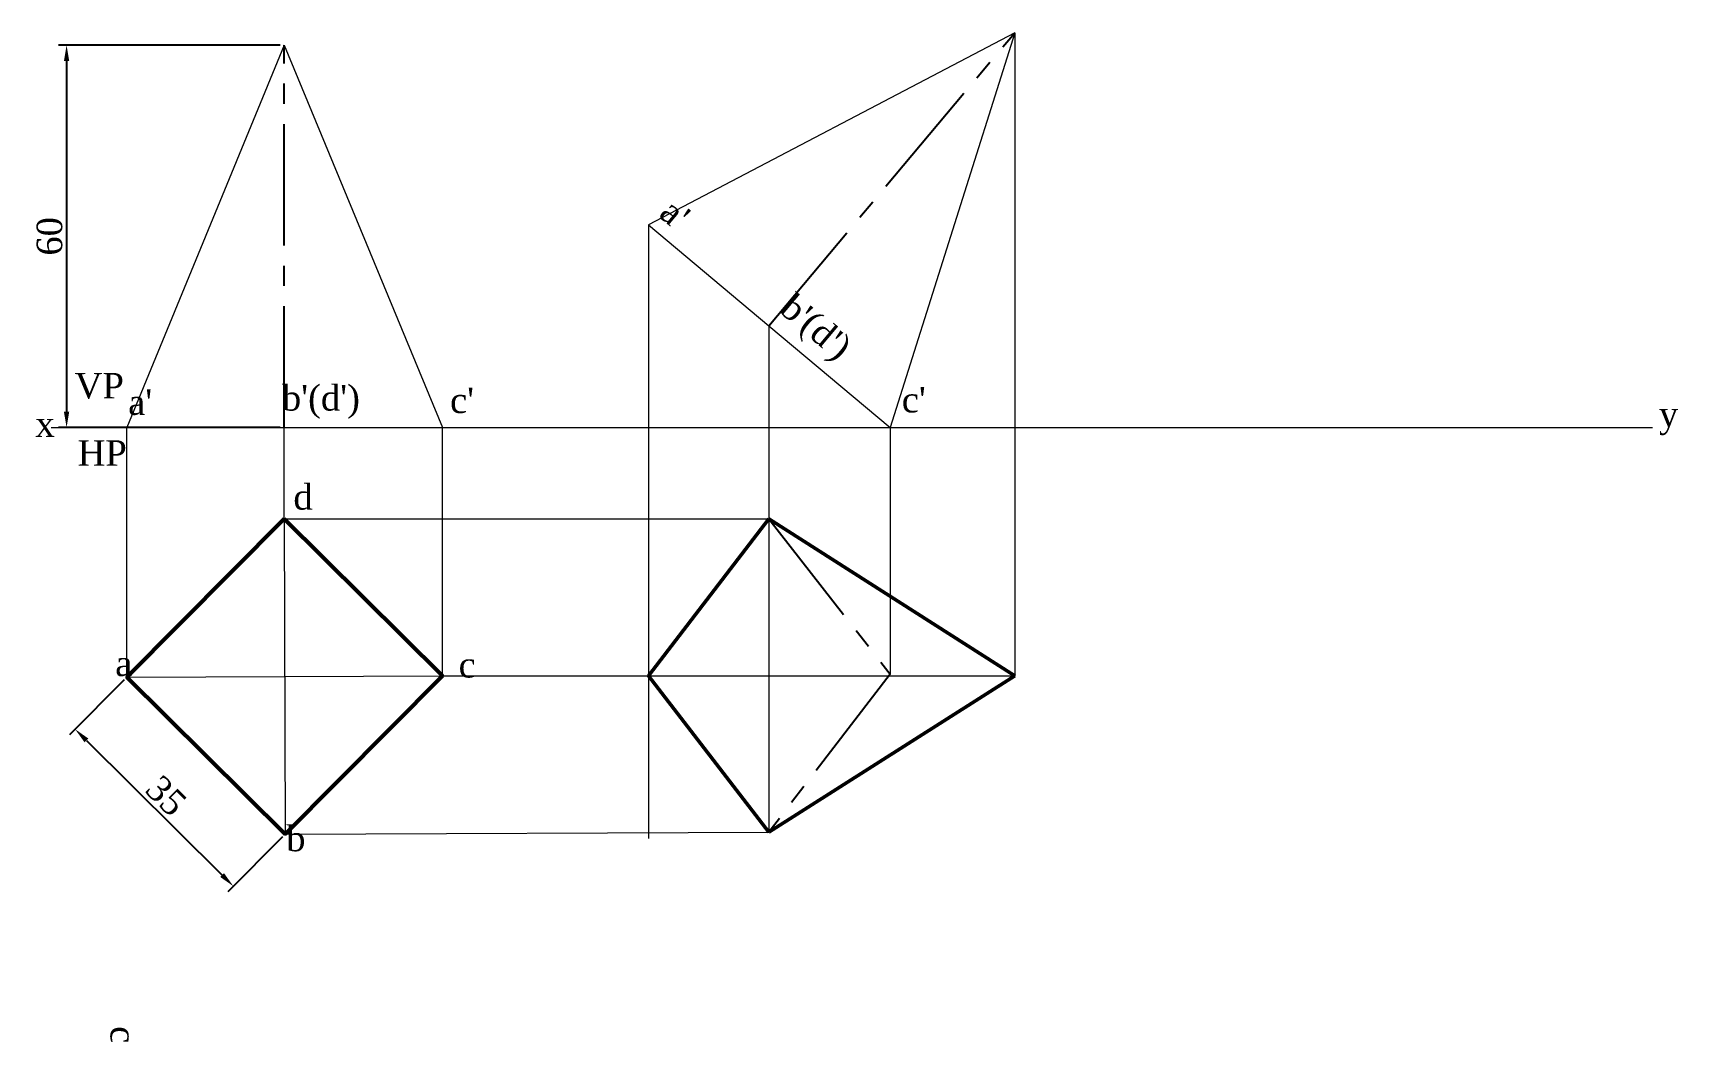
# Paper-space layout 'Layout7' of a CAD drawing. Header units: millimetres. Extents: x 9 to 267, y 0 to 158.
import ezdxf

# ---------------------------------------------------------------- set-up
doc = ezdxf.new("R2010")
doc.units = ezdxf.units.MM
doc.linetypes.add('CENTER2', pattern=[28.575, 19.05, -3.175, 3.175, -3.175])
doc.layers.add('center point', color=7, linetype='CENTER2')
for name, color, linetype, lineweight in [('PROJECTION LINE', 250, 'Continuous', 5), ('VISIBLE LINE', 5, 'Continuous', 50), ('XY LINE', 1, 'Continuous', 15)]:
    doc.layers.add(name, color=color, linetype=linetype, lineweight=lineweight)
doc.styles.get("Standard").update_dxf_attribs({"font": 'times.ttf', "height": 4})
doc.dimstyles.new('ISO-25', dxfattribs={"dimtxt": 4, "dimasz": 2.5, "dimexe": 1.25, "dimexo": 0.625, "dimtad": 1, "dimtoh": 1, "dimtxsty": 'Standard', "dimcen": 2.5, "dimadec": 0, "dimazin": 0, "dimtfac": 1, "dimtmove": 0, "dimatfit": 3, "dimfxl": 1, "dimarcsym": 0})

# ---------------------------------------------------------------- blocks, each defined once
blk = doc.blocks.new('*D29')
at = {"layer": 'Defpoints', "color": 0, "transparency": 16777216}
for p in [(48.29, 156.48), (14.18, 96.48), (48.29, 96.48)]:
    blk.add_point(p, dxfattribs=at)
at = {"layer": 'PROJECTION LINE', "color": 0, "lineweight": -2, "transparency": 16777216}
for p, q in [((47.67, 156.48), (12.93, 156.48)), ((14.18, 153.98), (14.18, 98.98)), ((47.67, 96.48), (12.93, 96.48))]:
    blk.add_line(p, q, dxfattribs=at)
at = {"layer": 'PROJECTION LINE', "color": 0, "transparency": 16777216}
for points in [[(13.76, 153.98), (14.6, 153.98), (14.18, 156.48)], [(13.76, 98.98), (14.6, 98.98), (14.18, 96.48)]]:
    blk.add_solid(points, dxfattribs=at)
at = {"layer": 'PROJECTION LINE', "color": 0, "transparency": 16777216, "insert": (11.52, 126.48), "char_height": 4, "attachment_point": 5, "rotation": 90}
blk.add_mtext('60', dxfattribs=at)
blk = doc.blocks.new('*D30')
at = {"layer": 'Defpoints', "color": 0, "transparency": 16777216}
for p in [(23.64, 57.32), (48.48, 32.67), (40.36, 24.49)]:
    blk.add_point(p, dxfattribs=at)
at = {"layer": 'PROJECTION LINE', "color": 0, "lineweight": -2, "transparency": 16777216}
for p, q in [((23.2, 56.88), (14.64, 48.25)), ((17.29, 47.38), (38.59, 26.25)), ((48.04, 32.23), (39.48, 23.6))]:
    blk.add_line(p, q, dxfattribs=at)
at = {"layer": 'PROJECTION LINE', "color": 0, "transparency": 16777216}
for points in [[(17.59, 47.68), (17, 47.08), (15.52, 49.14)], [(38.88, 26.54), (38.29, 25.95), (40.36, 24.49)]]:
    blk.add_solid(points, dxfattribs=at)
at = {"layer": 'PROJECTION LINE', "color": 0, "transparency": 16777216, "insert": (29.81, 38.7), "char_height": 4, "attachment_point": 5, "rotation": 315.2217}
blk.add_mtext('35', dxfattribs=at)

psp = doc.layouts.new('Layout7')

# ---------------------------------------------------------------- linework, layer by layer
at = {"layer": 'center point'}
for p, q in [((124.361, 112.445), (162.928, 158.407)), ((48.292, 96.475), (48.292, 156.475)), ((124.361, 82.169), (143.393, 57.788)), ((143.393, 57.788), (124.361, 32.965))]:
    psp.add_line(p, q, dxfattribs=at)
at = {"layer": 'PROJECTION LINE'}
for p, q in [((162.928, 158.407), (105.476, 128.291)), ((162.928, 158.407), (143.393, 96.475)), ((162.928, 158.407), (162.928, 57.516)), ((48.292, 156.475), (23.64, 96.475)), ((48.292, 156.475), (73.137, 96.475)), ((105.476, 128.291), (124.361, 112.445)), ((105.476, 128.291), (105.476, 32.005)), ((124.361, 112.445), (143.393, 96.475)), ((124.361, 112.445), (124.361, 32.965)), ((23.64, 57.324), (23.64, 96.475)), ((23.64, 96.475), (48.292, 96.475)), ((48.292, 82.169), (48.292, 96.475)), ((48.292, 96.475), (73.137, 96.475)), ((73.137, 57.516), (73.137, 96.475)), ((143.393, 96.475), (143.393, 57.788)), ((48.292, 82.169), (48.484, 32.671)), ((48.292, 82.169), (124.361, 82.169)), ((23.64, 57.324), (73.137, 57.516)), ((73.137, 57.516), (162.928, 57.516)), ((48.484, 32.671), (124.361, 32.965))]:
    psp.add_line(p, q, dxfattribs=at)
at = {"layer": 'VISIBLE LINE'}
for p, q in [((105.476, 57.516), (124.361, 82.169)), ((124.361, 82.169), (162.928, 57.516)), ((124.361, 32.965), (105.476, 57.516)), ((162.928, 57.516), (124.361, 32.965))]:
    psp.add_line(p, q, dxfattribs=at)
psp.add_lwpolyline([(48.292, 82.169), (23.64, 57.324), (48.484, 32.671), (73.137, 57.516)], close=True, dxfattribs=at)
at = {"layer": 'XY LINE'}
psp.add_line((11.741, 96.475), (262.992, 96.475), dxfattribs=at)

# ---------------------------------------------------------------- texts
at = {"layer": 'PROJECTION LINE'}
for s, rotation, p in [("a'", 320, (106.908, 129.682)), ("b'(d')", 320, (125.82, 114.695)), ('c', 270, (21.072, 2.533))]:
    psp.add_text(s, height=4, rotation=rotation, dxfattribs=at).set_placement(p)
for s, p in [("b'(d')", (47.963, 99.136)), ("a'", (23.843, 98.461)), ("c'", (74.343, 98.752)), ("c'", (145.219, 98.847)), ('d', (49.767, 83.597)), ('a', (21.814, 57.473)), ('c', (75.69, 57.247)), ('b', (48.64, 29.997))]:
    psp.add_text(s, height=4, dxfattribs=at).set_placement(p)
at = {"layer": 'XY LINE'}
for s, p in [('VP', (15.451, 101.046)), ('y', (264.017, 96.583)), ('x', (9.287, 95.017)), ('HP', (15.901, 90.483))]:
    psp.add_text(s, height=4, dxfattribs=at).set_placement(p)

# ---------------------------------------------------------------- dimensions: what is measured, and where the dimension line sits
at = {"layer": 'PROJECTION LINE'}
dim = psp.add_linear_dim(base=(14.181, 96.475), p1=(48.292, 156.475), p2=(48.292, 96.475), angle=90, dimstyle='ISO-25', dxfattribs=at)
dim.commit()
dim.dimension.update_dxf_attribs({"geometry": '*D29', "text_midpoint": (11.522, 126.475)})
dim = psp.add_aligned_dim(p1=(23.64, 57.324), p2=(48.484, 32.671), distance=-11.529, dimstyle='ISO-25', dxfattribs=at)
dim.commit()
dim.dimension.update_dxf_attribs({"geometry": '*D30', "text_midpoint": (29.814, 38.702)})

doc.saveas('drawing.dxf')
